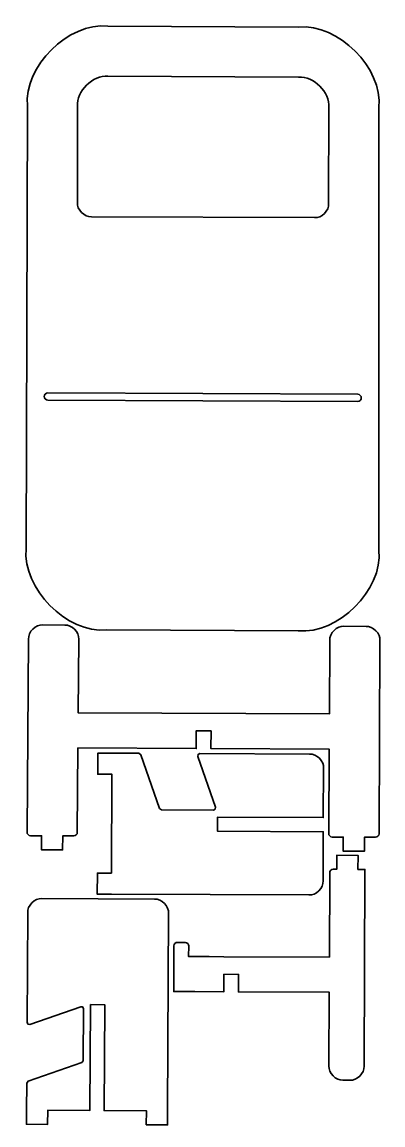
# Model space of a CAD drawing. Header units: millimetres. Extents: x -2 to 351, y 1235 to 2312.
import ezdxf

# ---------------------------------------------------------------- set-up
doc = ezdxf.new("R2010")
doc.units = ezdxf.units.MM
doc.header["$MEASUREMENT"] = 0
doc.layers.add('Capa 1', color=7, linetype='Continuous', lineweight=0)

# ---------------------------------------------------------------- blocks, each defined once
blk = doc.blocks.new('Block_1')
at = {"layer": 'Capa 1', "color": 18, "lineweight": 35, "true_color": 0x000000}
for points, knots in [([(268.2, 2307), (268.2, 2307), (82, 2307.8), (82, 2307.8), (43.5, 2311.9), (-0.4, 2268.4), (3.4, 2229.9), (3.4, 2229.9), (2.2, 1797.7), (2.2, 1797.7), (-1.8, 1758.9), (42, 1714.7), (80.8, 1718.4), (80.8, 1718.4), (267.8, 1717.6), (267.8, 1717.6), (306.6, 1713.5), (350.5, 1757.4), (346.6, 1796.2), (346.6, 1796.2), (346.6, 2228.4), (346.6, 2228.4), (350.5, 2266.9), (306.8, 2310.7), (268.2, 2307)], [0, 0, 0, 0, 1, 1, 1, 2, 2, 2, 3, 3, 3, 4, 4, 4, 5, 5, 5, 6, 6, 6, 7, 7, 7, 8, 8, 8, 8]), ([(297.5, 2134.5), (297.5, 2134.5), (297.6, 2228.6), (297.6, 2228.6), (299.1, 2243), (282.7, 2259.5), (268.2, 2258.1), (268.2, 2258.1), (81.9, 2258.9), (81.9, 2258.9), (67.5, 2260.4), (51, 2244.1), (52.4, 2229.7), (52.4, 2229.7), (52.2, 2135.6), (52.2, 2135.6), (51.5, 2128.9), (59.2, 2121.2), (65.9, 2121.8), (65.9, 2121.8), (283.8, 2120.9), (283.8, 2120.9), (290.6, 2120.2), (298.2, 2127.8), (297.5, 2134.5)], [0, 0, 0, 0, 1, 1, 1, 2, 2, 2, 3, 3, 3, 4, 4, 4, 5, 5, 5, 6, 6, 6, 7, 7, 7, 8, 8, 8, 8]), ([(23.3, 1942.8), (23.3, 1942.8), (326, 1941.5), (326, 1941.5), (327.7, 1941.3), (329.6, 1943.2), (329.4, 1944.9), (329.6, 1946.6), (327.7, 1948.5), (326, 1948.4), (326, 1948.4), (23.3, 1949.7), (23.3, 1949.7), (21.6, 1949.9), (19.7, 1948), (19.8, 1946.3), (19.6, 1944.6), (21.6, 1942.7), (23.3, 1942.8)], [0, 0, 0, 0, 1, 1, 1, 2, 2, 2, 3, 3, 3, 4, 4, 4, 5, 5, 5, 6, 6, 6, 6])]:
    blk.add_open_spline(points, degree=3, knots=knots, dxfattribs=at)
blk = doc.blocks.new('Block_0')
at = {"layer": 'Capa 1', "color": 18, "lineweight": 35, "true_color": 0x000000}
for points, knots in [([(3, 1520.9), (3, 1520.9), (4.5, 1709.5), (4.5, 1709.5), (3.9, 1716.3), (11.6, 1723.9), (18.3, 1723.2), (18.3, 1723.2), (39.9, 1723.1), (39.9, 1723.1), (46.6, 1723.7), (54.2, 1716.1), (53.5, 1709.3), (53.5, 1709.3), (53, 1637.4), (53, 1637.4), (53, 1637.4), (298.2, 1636.3), (298.2, 1636.3), (298.2, 1636.3), (298.6, 1708.2), (298.6, 1708.2), (298, 1715), (305.7, 1722.6), (312.4, 1721.9), (312.4, 1721.9), (334, 1721.8), (334, 1721.8), (340.7, 1722.4), (348.4, 1714.7), (347.6, 1708), (347.6, 1708), (346.7, 1519.4), (346.7, 1519.4), (346.9, 1517.7), (344.9, 1515.8), (343.2, 1516), (343.2, 1516), (332.4, 1516), (332.4, 1516), (332.4, 1516), (332.4, 1502.3), (332.4, 1502.3), (332.4, 1502.3), (311.7, 1502.4), (311.7, 1502.4), (311.7, 1502.4), (311.8, 1516.1), (311.8, 1516.1), (311.8, 1516.1), (301, 1516.2), (301, 1516.2), (299.3, 1516), (297.4, 1517.9), (297.6, 1519.6), (297.6, 1519.6), (298, 1602), (298, 1602), (298, 1602), (182.6, 1602.5), (182.6, 1602.5), (182.6, 1602.5), (182.7, 1619.8), (182.7, 1619.8), (182.7, 1619.8), (168.3, 1619.9), (168.3, 1619.9), (168.3, 1619.9), (168.2, 1602.6), (168.2, 1602.6), (168.2, 1602.6), (52.7, 1603.1), (52.7, 1603.1), (52.7, 1603.1), (52.1, 1520.7), (52.1, 1520.7), (52.3, 1519), (50.4, 1517.1), (48.7, 1517.3), (48.7, 1517.3), (37.9, 1517.3), (37.9, 1517.3), (37.9, 1517.3), (37.8, 1503.6), (37.8, 1503.6), (37.8, 1503.6), (17.1, 1503.7), (17.1, 1503.7), (17.1, 1503.7), (17.2, 1517.4), (17.2, 1517.4), (17.2, 1517.4), (6.4, 1517.5), (6.4, 1517.5), (4.7, 1517.3), (2.8, 1519.2), (3, 1520.9)], [0, 0, 0, 0, 1, 1, 1, 2, 2, 2, 3, 3, 3, 4, 4, 4, 5, 5, 5, 6, 6, 6, 7, 7, 7, 8, 8, 8, 9, 9, 9, 10, 10, 10, 11, 11, 11, 12, 12, 12, 13, 13, 13, 14, 14, 14, 15, 15, 15, 16, 16, 16, 17, 17, 17, 18, 18, 18, 19, 19, 19, 20, 20, 20, 21, 21, 21, 22, 22, 22, 23, 23, 23, 24, 24, 24, 25, 25, 25, 26, 26, 26, 27, 27, 27, 28, 28, 28, 29, 29, 29, 30, 30, 30, 31, 31, 31, 32, 32, 32, 32]), ([(112.3, 1597.9), (112.3, 1597.9), (86, 1598), (86, 1598), (86, 1598), (72.2, 1598.1), (72.2, 1598.1), (72.2, 1598.1), (72.1, 1577.4), (72.1, 1577.4), (72.1, 1577.4), (85.9, 1577.4), (85.9, 1577.4), (85.9, 1577.4), (85.5, 1480.9), (85.5, 1480.9), (85.5, 1480.9), (71.7, 1481), (71.7, 1481), (71.7, 1481), (71.6, 1460.3), (71.6, 1460.3), (71.6, 1460.3), (85.4, 1460.3), (85.4, 1460.3), (85.4, 1460.3), (278.3, 1459.6), (278.3, 1459.6), (285, 1458.9), (292.7, 1466.5), (292.1, 1473.3), (292.1, 1473.3), (292.3, 1521.4), (292.3, 1521.4), (292.3, 1521.4), (189.1, 1521.8), (189.1, 1521.8), (189.1, 1521.8), (189.1, 1535.6), (189.1, 1535.6), (189.1, 1535.6), (292.3, 1535.2), (292.3, 1535.2), (292.3, 1535.2), (292.6, 1583.3), (292.6, 1583.3), (293.3, 1590.1), (285.6, 1597.8), (278.9, 1597.1), (278.9, 1597.1), (171.8, 1597.6), (171.8, 1597.6), (171.8, 1597.6), (170.1, 1596.8), (170.1, 1596.8), (170.1, 1596.8), (169.9, 1594.9), (169.9, 1594.9), (169.9, 1594.9), (187.1, 1545.2), (187.1, 1545.2), (187.1, 1545.2), (186.8, 1543.4), (186.8, 1543.4), (186.8, 1543.4), (185.1, 1542.5), (185.1, 1542.5), (185.1, 1542.5), (134.4, 1542.7), (134.4, 1542.7), (134.4, 1542.7), (132.4, 1544.1), (132.4, 1544.1), (132.4, 1544.1), (114.3, 1596.5), (114.3, 1596.5), (114.3, 1596.5), (112.3, 1597.9), (112.3, 1597.9)], [0, 0, 0, 0, 1, 1, 1, 2, 2, 2, 3, 3, 3, 4, 4, 4, 5, 5, 5, 6, 6, 6, 7, 7, 7, 8, 8, 8, 9, 9, 9, 10, 10, 10, 11, 11, 11, 12, 12, 12, 13, 13, 13, 14, 14, 14, 15, 15, 15, 16, 16, 16, 17, 17, 17, 18, 18, 18, 19, 19, 19, 20, 20, 20, 21, 21, 21, 22, 22, 22, 23, 23, 23, 24, 24, 24, 25, 25, 25, 26, 26, 26, 26]), ([(149.9, 1413.3), (149.9, 1413.3), (157.5, 1413.2), (157.5, 1413.2), (159.1, 1413.4), (161.1, 1411.5), (160.9, 1409.8), (160.9, 1409.8), (160.8, 1399.5), (160.8, 1399.5), (160.8, 1399.5), (167, 1399.5), (167, 1399.5), (167, 1399.5), (180.8, 1399.4), (180.8, 1399.4), (180.8, 1399.4), (195.2, 1399.3), (195.2, 1399.3), (195.2, 1399.3), (298.2, 1398.9), (298.2, 1398.9), (298.2, 1398.9), (298.6, 1481.3), (298.6, 1481.3), (298.4, 1483), (300.3, 1484.9), (302, 1484.7), (302, 1484.7), (305.5, 1484.7), (305.5, 1484.7), (305.5, 1484.7), (305.5, 1498.4), (305.5, 1498.4), (305.5, 1498.4), (326.2, 1498.3), (326.2, 1498.3), (326.2, 1498.3), (326.1, 1484.6), (326.1, 1484.6), (326.1, 1484.6), (333, 1484.6), (333, 1484.6), (333, 1484.6), (332.1, 1292.5), (332.1, 1292.5), (332.7, 1285.7), (325, 1278.1), (318.3, 1278.8), (318.3, 1278.8), (311.4, 1278.9), (311.4, 1278.9), (304.7, 1278.2), (297, 1285.9), (297.8, 1292.6), (297.8, 1292.6), (298.1, 1364.6), (298.1, 1364.6), (298.1, 1364.6), (209.5, 1365), (209.5, 1365), (209.5, 1365), (209.6, 1382.1), (209.6, 1382.1), (209.6, 1382.1), (195.2, 1382.2), (195.2, 1382.2), (195.2, 1382.2), (195.1, 1365), (195.1, 1365), (195.1, 1365), (166.9, 1365.2), (166.9, 1365.2), (166.9, 1365.2), (146.3, 1365.3), (146.3, 1365.3), (146.3, 1365.3), (146.4, 1409.9), (146.4, 1409.9), (146.3, 1411.5), (148.2, 1413.4), (149.9, 1413.3)], [0, 0, 0, 0, 1, 1, 1, 2, 2, 2, 3, 3, 3, 4, 4, 4, 5, 5, 5, 6, 6, 6, 7, 7, 7, 8, 8, 8, 9, 9, 9, 10, 10, 10, 11, 11, 11, 12, 12, 12, 13, 13, 13, 14, 14, 14, 15, 15, 15, 16, 16, 16, 17, 17, 17, 18, 18, 18, 19, 19, 19, 20, 20, 20, 21, 21, 21, 22, 22, 22, 23, 23, 23, 24, 24, 24, 25, 25, 25, 26, 26, 26, 27, 27, 27, 27]), ([(2.7, 1275.8), (2.7, 1275.8), (2.5, 1249.5), (2.5, 1249.5), (2.5, 1249.5), (2.4, 1235.7), (2.4, 1235.7), (2.4, 1235.7), (23.1, 1235.6), (23.1, 1235.6), (23.1, 1235.6), (23.2, 1249.4), (23.2, 1249.4), (23.2, 1249.4), (64.5, 1249.2), (64.5, 1249.2), (64.5, 1249.2), (65.1, 1352.6), (65.1, 1352.6), (65.1, 1352.6), (78.9, 1352.5), (78.9, 1352.5), (78.9, 1352.5), (78.3, 1249.1), (78.3, 1249.1), (78.3, 1249.1), (119.6, 1249), (119.6, 1249), (119.6, 1249), (119.5, 1235.2), (119.5, 1235.2), (119.5, 1235.2), (140.2, 1235.1), (140.2, 1235.1), (140.2, 1235.1), (140.3, 1248.9), (140.3, 1248.9), (140.3, 1248.9), (141.2, 1441.7), (141.2, 1441.7), (141.9, 1448.5), (134.3, 1456.2), (127.5, 1455.5), (127.5, 1455.5), (17.5, 1456), (17.5, 1456), (10.8, 1456.7), (3, 1449.1), (3.7, 1442.3), (3.7, 1442.3), (3, 1335.3), (3, 1335.3), (3, 1335.3), (3.9, 1333.6), (3.9, 1333.6), (3.9, 1333.6), (5.8, 1333.3), (5.8, 1333.3), (5.8, 1333.3), (55.4, 1350.5), (55.4, 1350.5), (55.4, 1350.5), (57.3, 1350.3), (57.3, 1350.3), (57.3, 1350.3), (58.2, 1348.6), (58.2, 1348.6), (58.2, 1348.6), (57.9, 1297.8), (57.9, 1297.8), (57.9, 1297.8), (56.5, 1295.9), (56.5, 1295.9), (56.5, 1295.9), (4.1, 1277.7), (4.1, 1277.7), (4.1, 1277.7), (2.7, 1275.8), (2.7, 1275.8)], [0, 0, 0, 0, 1, 1, 1, 2, 2, 2, 3, 3, 3, 4, 4, 4, 5, 5, 5, 6, 6, 6, 7, 7, 7, 8, 8, 8, 9, 9, 9, 10, 10, 10, 11, 11, 11, 12, 12, 12, 13, 13, 13, 14, 14, 14, 15, 15, 15, 16, 16, 16, 17, 17, 17, 18, 18, 18, 19, 19, 19, 20, 20, 20, 21, 21, 21, 22, 22, 22, 23, 23, 23, 24, 24, 24, 25, 25, 25, 26, 26, 26, 26])]:
    blk.add_open_spline(points, degree=3, knots=knots, dxfattribs=at)
at = {"layer": 'Capa 1'}
blk.add_blockref('Block_1', (0, 0), dxfattribs=at)

msp = doc.modelspace()

# ---------------------------------------------------------------- block references
at = {"layer": 'Capa 1'}
msp.add_blockref('Block_0', (0, 0), dxfattribs=at)

doc.saveas('drawing.dxf')
